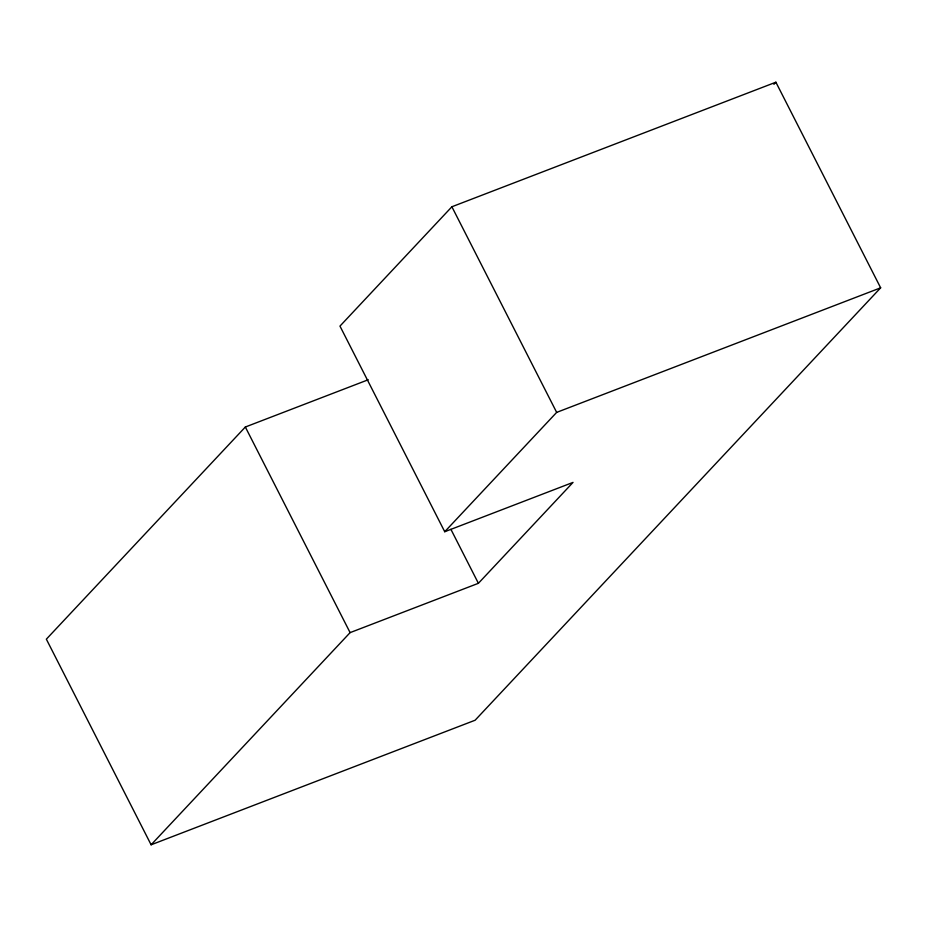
<?xml version="1.0" encoding="UTF-8"?>
<svg xmlns="http://www.w3.org/2000/svg" width="927" height="927" viewBox="0 0 927 927"><rect width="100%" height="100%" fill="white"/><g stroke="black" fill="none" stroke-linecap="round" stroke-linejoin="round"><path stroke-width="1.39" d="M368.239 379.757L245.342 427.011L46.35 639.178L151.113 844.787L475.111 720.233L880.65 287.822L775.887 82.213L451.889 206.767L339.966 326.107L444.728 531.727L573.037 482.399L478.402 583.303L350.105 632.62L151.113 844.787M773.906 84.322L775.887 82.213M444.728 531.727L556.663 412.388L880.65 287.822M451.889 206.767L556.663 412.388M450.904 529.329L478.402 583.303M245.342 427.011L350.105 632.62"/></g></svg>
